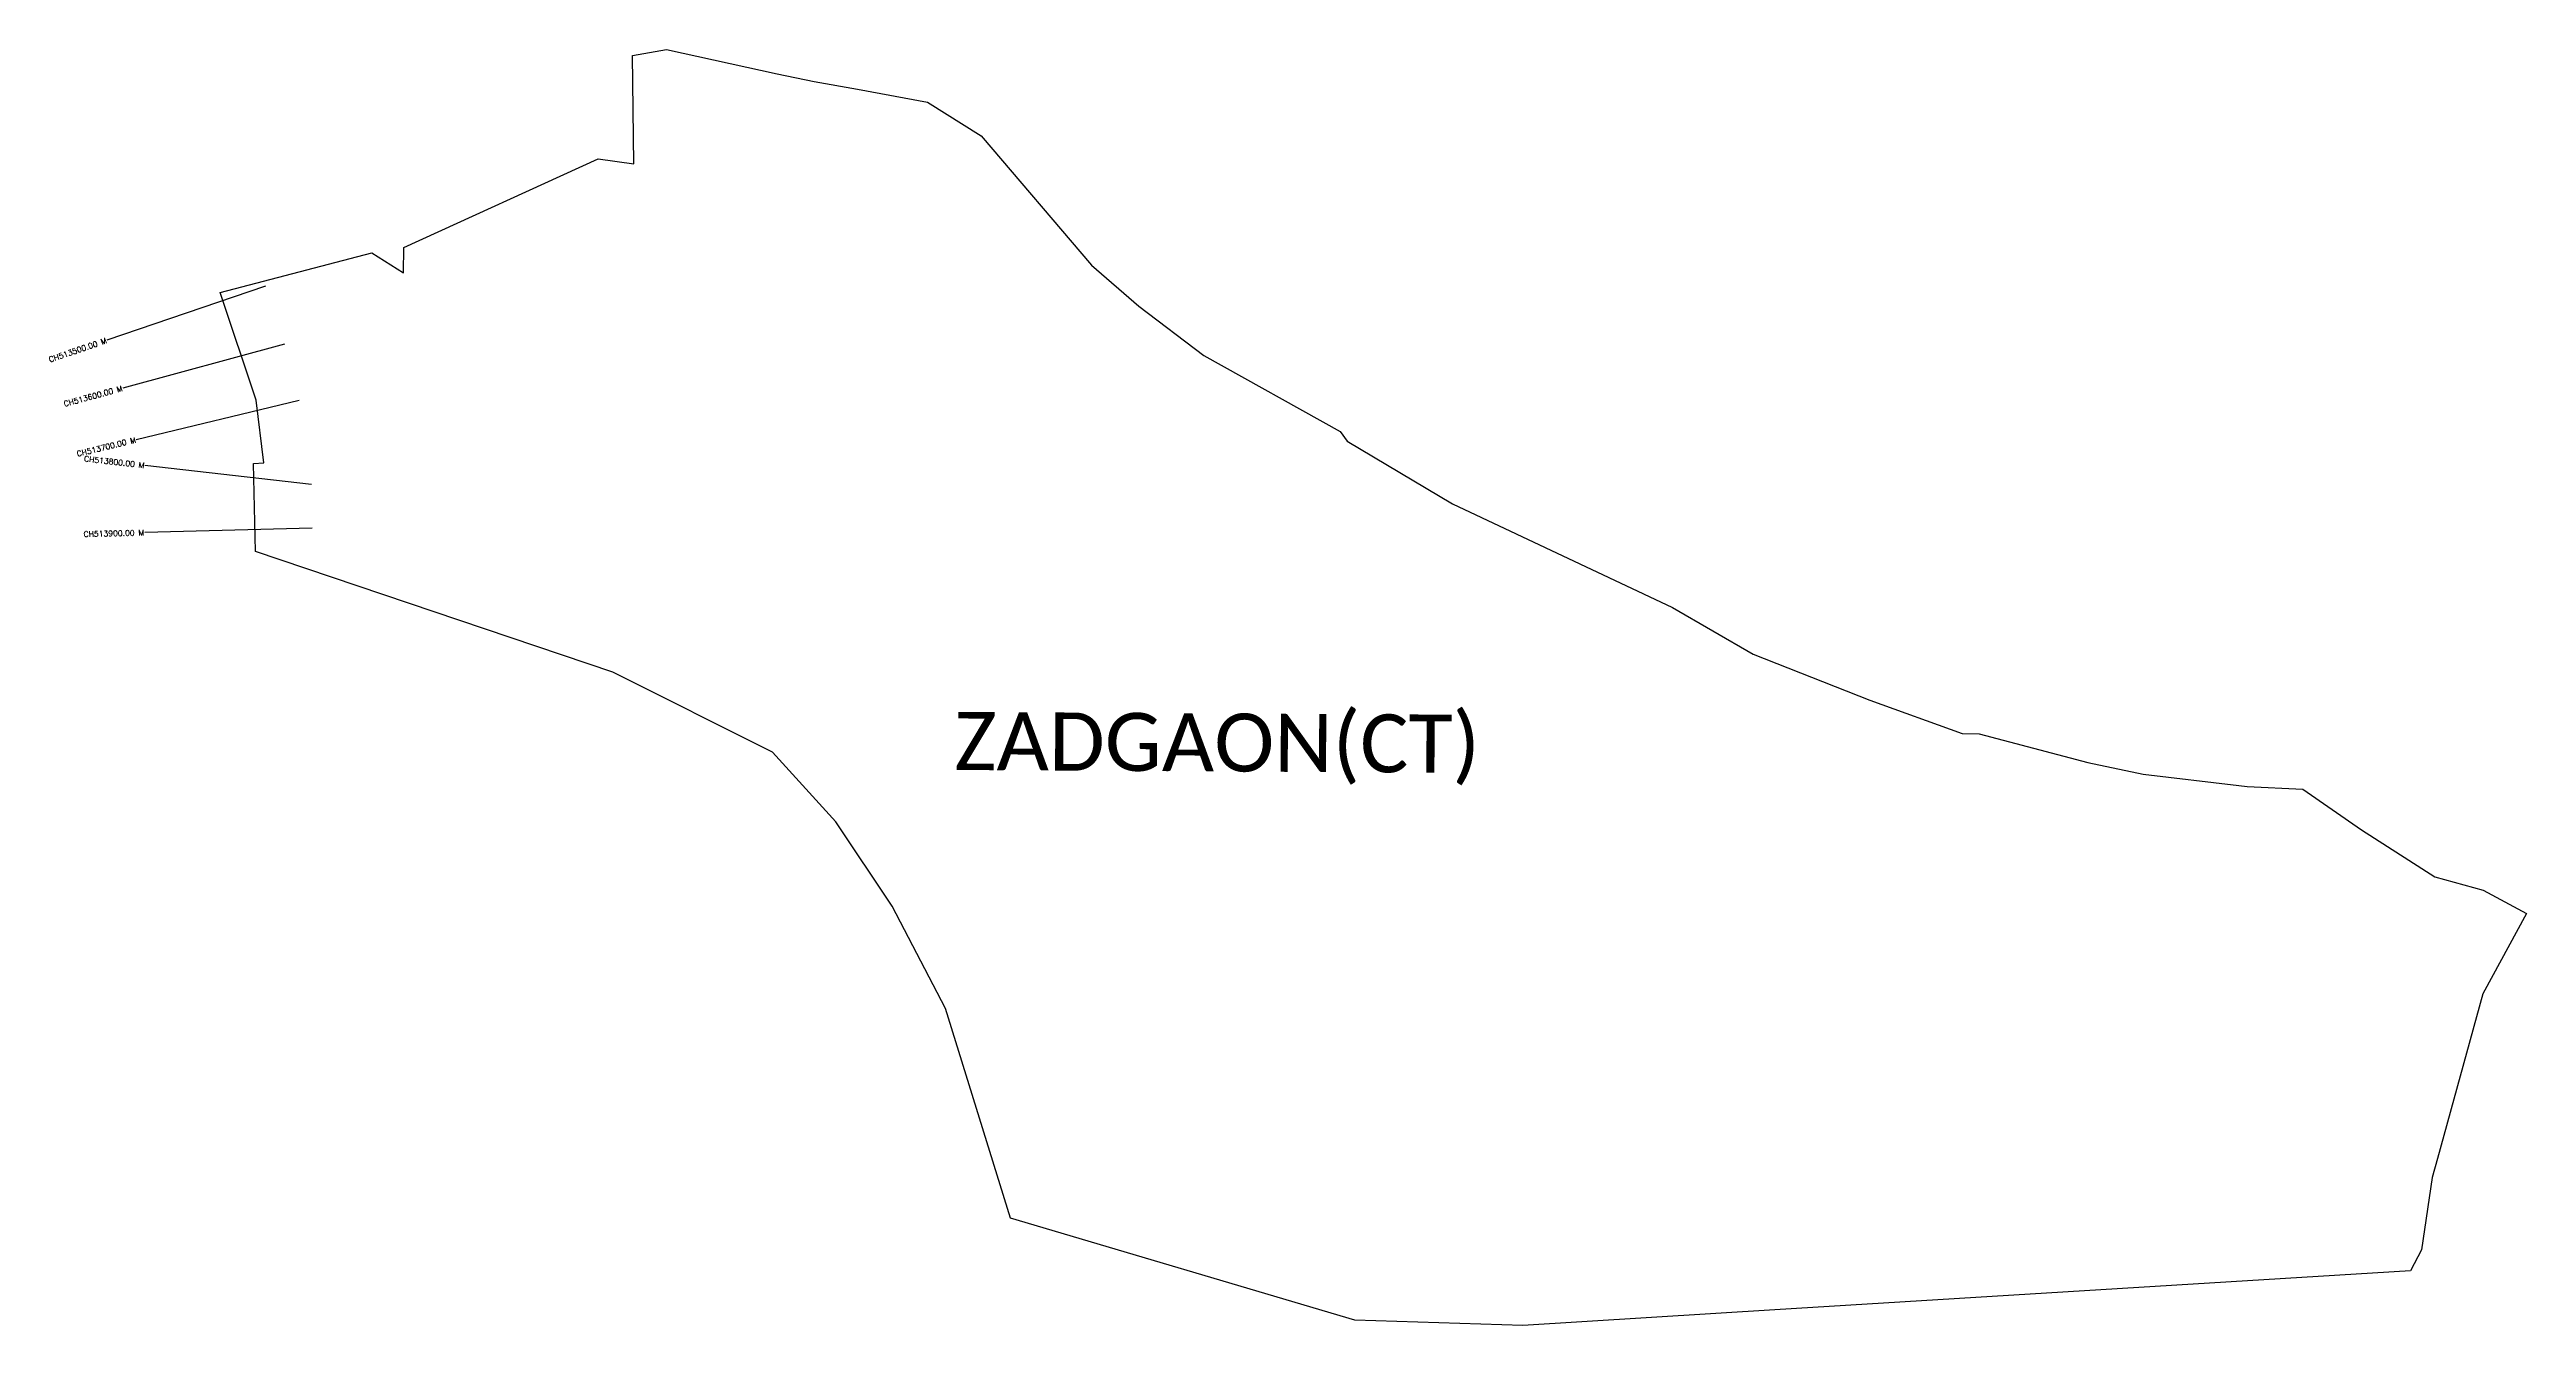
# Model space of a CAD drawing. Header units: metres. Extents: x 317040 to 321476, y 1879798 to 1882083.
import ezdxf
from ezdxf.enums import TextEntityAlignment as Align

# ---------------------------------------------------------------- set-up
doc = ezdxf.new("R2010")
doc.units = ezdxf.units.M
for name, color, linetype in [('CS', 134, 'Continuous'), ('CSMark', 6, 'Continuous'), ('VILLAGE NAME', 250, 'Continuous')]:
    doc.layers.add(name, color=color, linetype=linetype)
doc.styles.get("Standard").update_dxf_attribs({"font": 'simplex.shx'})

msp = doc.modelspace()

# ---------------------------------------------------------------- linework, layer by layer
at = {"color": 6, "flags": 128}
msp.add_lwpolyline([(317345.5, 1881648.3), (317617.3, 1881719.4), (317674, 1881683.5), (317674.4, 1881729.2), (318022.4, 1881887.9), (318086.3, 1881878.8), (318084, 1882072.6), (318144.8, 1882083.5), (318343, 1882040.1), (318409.2, 1882026.5), (318486.7, 1882012.3), (318612, 1881989.3), (318708.6, 1881929), (318906, 1881697), (318990.8, 1881623.8), (319106.9, 1881535.5), (319351, 1881399.3), (319363.9, 1881382.3), (319552.6, 1881269.7), (319946.3, 1881084.4), (320091, 1881000.8), (320300, 1880917.9), (320464.9, 1880858.5), (320495.4, 1880857.9), (320690, 1880806.8), (320789.2, 1880785.7), (320960.7, 1880765.5), (320975.3, 1880763.8), (321075.1, 1880758.9), (321179.9, 1880686.2), (321311.4, 1880601.7), (321398, 1880577.8), (321475.6, 1880535.8), (321397.4, 1880392.1), (321316.3, 1880097.1), (321307, 1880063.5), (321287.5, 1879933.7), (321268.2, 1879896), (320129.4, 1879826), (319678.6, 1879798.2), (319377.4, 1879808), (318761, 1879990.7), (318644.7, 1880366), (318548.8, 1880549.1), (318448.2, 1880700.4), (318334.5, 1880825.1), (318048.7, 1880968.1), (317408.9, 1881184.4), (317405.4, 1881342), (317424, 1881343), (317409.9, 1881455.6), (317345.5, 1881648.3)], dxfattribs=at)
at = {"layer": 'CS'}
for p, q in [((317426.9, 1881659.7), (317142.9, 1881563)), ((317460.9, 1881555.8), (317171.3, 1881477.2)), ((317487.1, 1881454.7), (317195.4, 1881384.7)), ((317509, 1881304.7), (317210.9, 1881338.6)), ((317510.4, 1881226), (317210.5, 1881218.3))]:
    msp.add_line(p, q, dxfattribs=at)

# ---------------------------------------------------------------- texts
at = {"layer": 'CSMark'}
for s, rotation, p in [('CH513500.00 M', 18.8102, (317141.9, 1881562.7)), ('CH513600.00 M', 15.1807, (317170.4, 1881476.9)), ('CH513700.00 M', 13.5019, (317194.4, 1881384.4)), ('CH513800.00 M', 353.5282, (317209.9, 1881338.7)), ('CH513900.00 M', 1.4695, (317209.5, 1881218.3))]:
    msp.add_text(s, height=10, rotation=rotation, dxfattribs=at).set_placement(p, align=Align.MIDDLE_RIGHT)
at = {"layer": 'VILLAGE NAME', "insert": (318660.5, 1880897.2), "char_height": 104.042, "attachment_point": 1, "rotation": 359.6762}
msp.add_mtext_dynamic_manual_height_columns('{\\fCalibri|b0|i0|c0|p34;ZADGAON(CT)} ', width=1732.91, gutter_width=520.2, heights=[0], dxfattribs=at)

doc.saveas('drawing.dxf')
